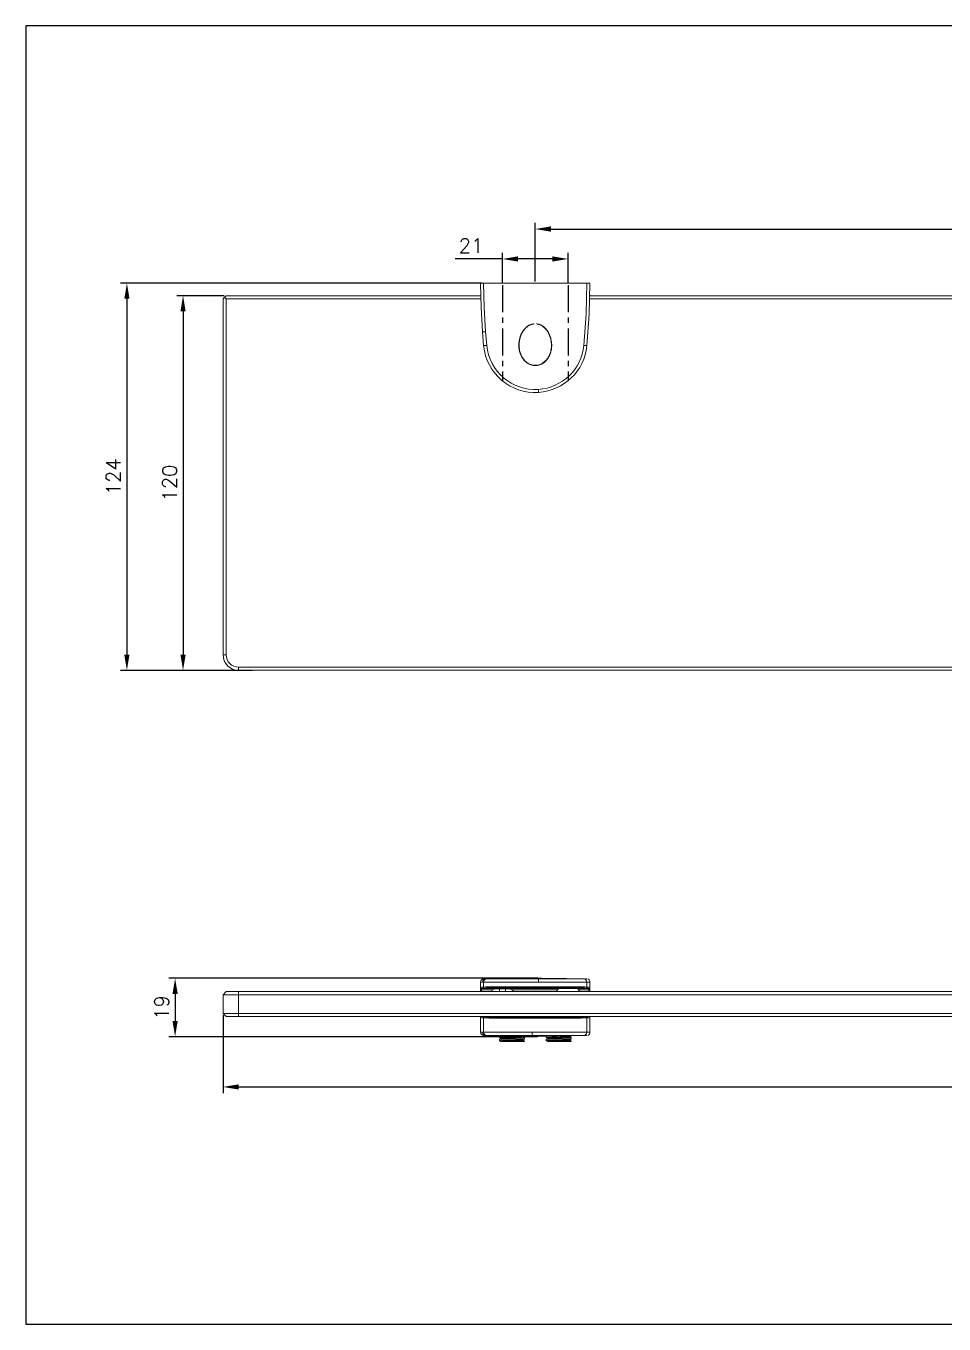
# Model space of a CAD drawing. Extents: x -166 to 422, y -3 to 413.
# Drawn here: x -165.8 to 128.2, y -3.1 to 412.7 of the extents above; entities that cross this region are included whole.
import ezdxf

# ---------------------------------------------------------------- set-up
doc = ezdxf.new("R2010")
doc.units = 0
doc.header["$LTSCALE"] = 23.1
doc.header["$MEASUREMENT"] = 0
doc.linetypes.add('CENTER', pattern=[0.6, 0.375, -0.075, 0.075, -0.075])
doc.layers.get('0').update_dxf_attribs({"linetype": 'CONTINUOUS'})
doc.layers.get('Defpoints').update_dxf_attribs({"linetype": 'CONTINUOUS'})
doc.styles.get("Standard").update_dxf_attribs({"font": 'txt.shx', "bigfont": 'whgtxt.shx'})
doc.dimstyles.get("Standard").update_dxf_attribs({"dimtxt": 2.5, "dimasz": 0.18, "dimexe": 0.18, "dimexo": 0.0625, "dimgap": 0.09, "dimtad": 0, "dimtih": 1, "dimtoh": 1, "dimdec": 4, "dimzin": 0, "dimdsep": 46, "dimtxsty": 'Standard', "dimcen": 0.09, "dimadec": 0, "dimazin": 0, "dimtp": 0.001, "dimtm": 0.001, "dimtfac": 1, "dimtdec": 4, "dimtofl": 0, "dimtmove": 0, "dimatfit": 0, "dimfxl": 0, "dimtolj": 1, "dimtzin": 0, "dimarcsym": 0})

# ---------------------------------------------------------------- blocks, each defined once
blk = doc.blocks.new('*D23')
at = {"color": 2, "lineweight": -2, "transparency": 16777216}
for p, q in [((-13.18, 338.09), (-28.31, 338.09)), ((-13.18, 330.32), (-13.18, 340.09)), ((2.82, 338.09), (-8.18, 338.09)), ((7.82, 330.32), (7.82, 340.09))]:
    blk.add_line(p, q, dxfattribs=at)
at = {"color": 2, "transparency": 16777216}
for points in [[(-8.18, 338.93), (-8.18, 337.26), (-13.18, 338.09)], [(2.82, 338.93), (2.82, 337.26), (7.82, 338.09)]]:
    blk.add_solid(points, dxfattribs=at)
at = {"layer": 'Defpoints', "color": 0, "transparency": 16777216}
for p in [(7.82, 338.09), (-13.18, 329.72), (7.82, 329.72)]:
    blk.add_point(p, dxfattribs=at)
at = {"color": 2, "transparency": 16777216, "insert": (-23.24, 342.39), "char_height": 4.6, "attachment_point": 5}
blk.add_mtext('\\A1;21', dxfattribs=at)
blk = doc.blocks.new('*D24')
at = {"color": 2, "lineweight": -2, "transparency": 16777216}
for p, q in [((-102.68, 95.83), (-102.68, 70.88)), ((397.32, 95.83), (397.32, 70.88)), ((-97.68, 72.88), (392.32, 72.88))]:
    blk.add_line(p, q, dxfattribs=at)
at = {"color": 2, "transparency": 16777216}
for points in [[(-97.68, 73.71), (-97.68, 72.04), (-102.68, 72.88)], [(392.32, 73.71), (392.32, 72.04), (397.32, 72.88)]]:
    blk.add_solid(points, dxfattribs=at)
at = {"layer": 'Defpoints', "color": 0, "transparency": 16777216}
for p in [(-102.68, 96.43), (397.32, 96.43), (397.32, 72.88)]:
    blk.add_point(p, dxfattribs=at)
at = {"color": 2, "transparency": 16777216, "insert": (147.32, 77.18), "char_height": 4.6, "attachment_point": 5}
blk.add_mtext('\\A1;500', dxfattribs=at)
blk = doc.blocks.new('*D25')
at = {"color": 2, "lineweight": -2, "transparency": 16777216}
for p, q in [((-19.8, 330.32), (-135.46, 330.32)), ((-133.46, 325.32), (-133.46, 211.32)), ((-93.28, 206.32), (-135.46, 206.32))]:
    blk.add_line(p, q, dxfattribs=at)
at = {"color": 2, "transparency": 16777216}
for points in [[(-134.3, 325.32), (-132.63, 325.32), (-133.46, 330.32)], [(-134.3, 211.32), (-132.63, 211.32), (-133.46, 206.32)]]:
    blk.add_solid(points, dxfattribs=at)
at = {"layer": 'Defpoints', "color": 0, "transparency": 16777216}
for p in [(-19.2, 330.32), (-133.46, 206.32), (-92.68, 206.32)]:
    blk.add_point(p, dxfattribs=at)
at = {"color": 2, "transparency": 16777216, "insert": (-137.76, 268.32), "char_height": 4.6, "attachment_point": 5, "rotation": 90}
blk.add_mtext('\\A1;124', dxfattribs=at)
blk = doc.blocks.new('*D26')
at = {"color": 2, "lineweight": -2, "transparency": 16777216}
for p, q in [((-102.28, 326.32), (-117.48, 326.32)), ((-115.48, 321.32), (-115.48, 211.32)), ((-93.28, 206.32), (-117.48, 206.32))]:
    blk.add_line(p, q, dxfattribs=at)
at = {"color": 2, "transparency": 16777216}
for points in [[(-116.31, 321.32), (-114.64, 321.32), (-115.48, 326.32)], [(-116.31, 211.32), (-114.64, 211.32), (-115.48, 206.32)]]:
    blk.add_solid(points, dxfattribs=at)
at = {"layer": 'Defpoints', "color": 0, "transparency": 16777216}
for p in [(-101.68, 326.32), (-115.48, 206.32), (-92.68, 206.32)]:
    blk.add_point(p, dxfattribs=at)
at = {"color": 2, "transparency": 16777216, "insert": (-119.78, 266.32), "char_height": 4.6, "attachment_point": 5, "rotation": 90}
blk.add_mtext('\\A1;120', dxfattribs=at)
blk = doc.blocks.new('*D27')
at = {"color": 2, "lineweight": -2, "transparency": 16777216}
for p, q in [((-1.84, 107.67), (-120.02, 107.67)), ((-118.02, 102.67), (-118.02, 93.97)), ((-1.92, 88.97), (-120.02, 88.97))]:
    blk.add_line(p, q, dxfattribs=at)
at = {"color": 2, "transparency": 16777216}
for points in [[(-118.85, 102.67), (-117.18, 102.67), (-118.02, 107.67)], [(-118.85, 93.97), (-117.18, 93.97), (-118.02, 88.97)]]:
    blk.add_solid(points, dxfattribs=at)
at = {"layer": 'Defpoints', "color": 0, "transparency": 16777216}
for p in [(-1.24, 107.67), (-118.02, 88.97), (-1.32, 88.97)]:
    blk.add_point(p, dxfattribs=at)
at = {"color": 2, "transparency": 16777216, "insert": (-122.32, 98.32), "char_height": 4.6, "attachment_point": 5, "rotation": 90}
blk.add_mtext('\\A1;19', dxfattribs=at)
blk = doc.blocks.new('*D29')
at = {"color": 2, "lineweight": -2, "transparency": 16777216}
for p, q in [((-2.68, 330.92), (-2.68, 349.68)), ((297.32, 330.92), (297.32, 349.68)), ((2.32, 347.68), (292.32, 347.68))]:
    blk.add_line(p, q, dxfattribs=at)
at = {"color": 2, "transparency": 16777216}
for points in [[(2.32, 348.52), (2.32, 346.85), (-2.68, 347.68)], [(292.32, 348.52), (292.32, 346.85), (297.32, 347.68)]]:
    blk.add_solid(points, dxfattribs=at)
at = {"layer": 'Defpoints', "color": 0, "transparency": 16777216}
for p in [(297.32, 347.68), (-2.68, 330.32), (297.32, 330.32)]:
    blk.add_point(p, dxfattribs=at)
at = {"color": 2, "transparency": 16777216, "insert": (148.39, 351.98), "char_height": 4.6, "attachment_point": 5}
blk.add_mtext('\\A1;300', dxfattribs=at)
blk = doc.blocks.new('A$C799D01EE')
at = {"color": 7, "linetype": 'Continuous', "lineweight": 15}
for points, knots in [([(12.97, 0.36), (13.01, 0.75), (13.1, 1.12), (13.31, 1.66), (13.39, 1.84), (13.58, 2.18), (13.68, 2.34), (14.02, 2.81), (14.28, 3.1), (14.85, 3.62), (15.16, 3.85), (15.81, 4.26), (16.16, 4.44), (16.87, 4.74), (17.23, 4.86), (17.97, 5.06), (18.35, 5.14), (19.12, 5.24), (19.5, 5.27), (20.27, 5.27), (20.65, 5.25), (21.42, 5.14), (21.8, 5.06), (22.53, 4.84), (22.89, 4.7), (23.59, 4.36), (23.92, 4.16), (24.38, 3.82), (24.53, 3.7), (24.82, 3.44), (24.96, 3.31), (25.36, 2.88), (25.58, 2.57), (25.87, 2.07), (25.96, 1.89), (26.11, 1.53), (26.17, 1.35), (26.27, 0.98), (26.31, 0.79), (26.37, 0.41), (26.38, 0.21), (26.38, -0.37), (26.33, -0.75), (26.13, -1.5), (25.99, -1.86), (25.7, -2.37), (25.6, -2.53), (25.37, -2.85), (25.25, -3), (24.86, -3.42), (24.57, -3.69), (23.94, -4.15), (23.61, -4.35), (22.92, -4.69), (22.56, -4.83), (21.82, -5.05), (21.44, -5.14), (20.67, -5.25), (20.29, -5.27), (19.52, -5.27), (19.13, -5.24), (18.36, -5.14), (17.98, -5.06), (17.24, -4.87), (16.88, -4.74), (16.17, -4.44), (15.83, -4.27), (15.17, -3.86), (14.86, -3.63), (14.29, -3.11), (14.02, -2.82), (13.57, -2.19), (13.38, -1.85), (13.1, -1.12), (13.01, -0.75), (12.97, -0.36)], [0, 0, 0, 0, 0.03125, 0.03125, 0.046875, 0.046875, 0.0625, 0.0625, 0.09375, 0.09375, 0.125, 0.125, 0.15625, 0.15625, 0.1875, 0.1875, 0.21875, 0.21875, 0.25, 0.25, 0.28125, 0.28125, 0.3125, 0.3125, 0.34375, 0.34375, 0.375, 0.375, 0.390625, 0.390625, 0.40625, 0.40625, 0.4375, 0.4375, 0.453125, 0.453125, 0.46875, 0.46875, 0.484375, 0.484375, 0.5, 0.5, 0.53125, 0.53125, 0.5625, 0.5625, 0.578125, 0.578125, 0.59375, 0.59375, 0.625, 0.625, 0.65625, 0.65625, 0.6875, 0.6875, 0.71875, 0.71875, 0.75, 0.75, 0.78125, 0.78125, 0.8125, 0.8125, 0.84375, 0.84375, 0.875, 0.875, 0.90625, 0.90625, 0.9375, 0.9375, 0.96875, 0.96875, 1, 1, 1, 1]), ([(13.04, -0.35), (13.08, -0.74), (13.17, -1.11), (13.45, -1.82), (13.64, -2.16), (14.09, -2.77), (14.35, -3.06), (14.91, -3.57), (15.22, -3.79), (15.87, -4.19), (16.21, -4.37), (16.91, -4.66), (17.27, -4.78), (18, -4.97), (18.38, -5.05), (19.13, -5.15), (19.51, -5.17), (20.27, -5.18), (20.65, -5.15), (21.41, -5.05), (21.78, -4.97), (22.51, -4.75), (22.87, -4.61), (23.55, -4.28), (23.88, -4.08), (24.5, -3.63), (24.79, -3.37), (25.17, -2.95), (25.29, -2.81), (25.52, -2.5), (25.62, -2.34), (25.91, -1.84), (26.05, -1.49), (26.25, -0.74), (26.3, -0.37), (26.3, 0.2), (26.29, 0.4), (26.24, 0.78), (26.2, 0.96), (26.04, 1.51), (25.89, 1.87), (25.51, 2.53), (25.28, 2.83), (24.89, 3.26), (24.76, 3.39), (24.47, 3.64), (24.32, 3.76), (23.86, 4.09), (23.53, 4.29), (22.84, 4.62), (22.49, 4.76), (21.76, 4.97), (21.39, 5.05), (20.64, 5.16), (20.26, 5.18), (19.5, 5.17), (19.12, 5.15), (18.37, 5.05), (17.99, 4.97), (17.26, 4.78), (16.9, 4.65), (16.2, 4.36), (15.86, 4.19), (15.21, 3.79), (14.91, 3.56), (14.34, 3.05), (14.08, 2.77), (13.75, 2.31), (13.64, 2.15), (13.46, 1.81), (13.38, 1.64), (13.17, 1.1), (13.08, 0.74), (13.04, 0.35)], [0, 0, 0, 0, 0.03125, 0.03125, 0.0625, 0.0625, 0.09375, 0.09375, 0.125, 0.125, 0.15625, 0.15625, 0.1875, 0.1875, 0.21875, 0.21875, 0.25, 0.25, 0.28125, 0.28125, 0.3125, 0.3125, 0.34375, 0.34375, 0.375, 0.375, 0.40625, 0.40625, 0.421875, 0.421875, 0.4375, 0.4375, 0.46875, 0.46875, 0.5, 0.5, 0.515625, 0.515625, 0.53125, 0.53125, 0.5625, 0.5625, 0.59375, 0.59375, 0.609375, 0.609375, 0.625, 0.625, 0.65625, 0.65625, 0.6875, 0.6875, 0.71875, 0.71875, 0.75, 0.75, 0.78125, 0.78125, 0.8125, 0.8125, 0.84375, 0.84375, 0.875, 0.875, 0.90625, 0.90625, 0.9375, 0.9375, 0.953125, 0.953125, 0.96875, 0.96875, 1, 1, 1, 1])]:
    blk.add_open_spline(points, degree=3, knots=knots, dxfattribs=at)
blk = doc.blocks.new('A$C41BA2DAD')
blk.add_lwpolyline([(-103.23, -187.07), (386.82, -187.07), (386.82, 159.43), (-103.23, 159.43)], close=True)

msp = doc.modelspace()

# ---------------------------------------------------------------- linework, layer by layer
at = {"color": 7, "linetype": 'Continuous', "lineweight": 15}
for p, q in [((-20.176, 330.322), (-19.203, 330.322)), ((13.851, 330.322), (14.824, 330.322)), ((-102.176, 325.822), (-102.676, 325.322)), ((-102.676, 211.322), (-102.676, 325.322)), ((-101.676, 326.322), (-102.176, 325.822)), ((-101.676, 326.322), (-20.1, 326.322)), ((14.728, 326.322), (279.9, 326.322)), ((-19.206, 310.322), (-19.585, 314.713)), ((392.324, 206.322), (-97.676, 206.322)), ((-20.176, 106.454), (-20.176, 103.426)), ((-19.827, 104.431), (-15.723, 104.431)), ((-18.616, 107.454), (-18.46, 107.455)), ((-14.176, 104.428), (-12.176, 104.428)), ((-10.629, 104.431), (4.264, 104.431)), ((11.384, 104.431), (14.475, 104.431)), ((12.887, 107.455), (13.071, 107.455)), ((14.824, 106.454), (14.824, 103.426)), ((-101.676, 103.426), (-102.676, 102.426)), ((-102.676, 96.426), (-102.676, 102.426)), ((-101.676, 103.426), (-97.676, 103.426)), ((-97.676, 103.426), (392.324, 103.426)), ((-19.843, 103.931), (-19.843, 103.426)), ((14.491, 103.426), (14.491, 103.931)), ((-101.676, 95.426), (-102.676, 96.426)), ((-97.676, 95.426), (-101.676, 95.426)), ((392.324, 95.426), (-97.676, 95.426)), ((-20.176, 95.426), (-20.176, 90.398)), ((-15.723, 95.422), (-19.827, 95.422)), ((14.824, 95.426), (14.824, 90.398)), ((-18.458, 89.398), (-18.616, 89.398)), ((-18.239, 89.398), (-18.458, 89.398)), ((12.525, 89.383), (12.569, 89.383)), ((13.071, 89.398), (12.887, 89.398))]:
    msp.add_line(p, q, dxfattribs=at)
at = {"color": 1, "linetype": 'CENTER'}
for p, q in [((-13.176, 329.722), (-13.176, 299.062)), ((7.824, 329.722), (7.824, 299.062))]:
    msp.add_line(p, q, dxfattribs=at)
at = {"color": 2, "linetype": 'Continuous', "lineweight": 15}
for p, q in [((-101.676, 325.322), (-102.176, 325.822)), ((-20.081, 325.322), (-101.676, 325.322)), ((-101.676, 325.322), (-101.676, 211.322)), ((279.919, 325.322), (14.704, 325.322)), ((-18.616, 314.787), (-18.239, 310.416)), ((-101.676, 211.322), (-102.676, 211.322)), ((-97.676, 206.322), (-97.676, 207.322)), ((-97.676, 207.322), (392.324, 207.322)), ((-19.206, 106.455), (-19.585, 106.455)), ((-19.206, 106.455), (-19.206, 104.866)), ((-18.46, 107.455), (-18.239, 107.455)), ((-14.176, 104.282), (-14.176, 104.428)), ((-12.176, 104.282), (-14.176, 104.282)), ((-14.176, 104.282), (-14.176, 103.426)), ((-12.176, 104.282), (-12.176, 104.428)), ((-12.176, 104.282), (-12.176, 103.426)), ((13.854, 106.455), (13.854, 104.866)), ((-97.676, 102.426), (-102.676, 102.426)), ((-97.676, 102.426), (-97.676, 103.426)), ((-97.676, 102.426), (-97.676, 96.426)), ((392.324, 102.426), (-97.676, 102.426)), ((-19.843, 103.931), (-20.143, 103.931)), ((-20.143, 103.426), (-20.143, 103.931)), ((-16.229, 103.931), (-19.843, 103.931)), ((4.474, 103.931), (-10.123, 103.931)), ((14.491, 103.931), (11.174, 103.931)), ((14.791, 103.931), (14.491, 103.931)), ((14.791, 103.931), (14.791, 103.426)), ((-102.676, 96.426), (-97.676, 96.426)), ((-97.676, 96.426), (392.324, 96.426)), ((-97.676, 95.426), (-97.676, 96.426)), ((-19.206, 94.987), (-19.206, 90.397)), ((-14.176, 95.425), (-14.176, 95.426)), ((-13.676, 95.425), (-14.176, 95.425)), ((-13.676, 95.426), (-13.676, 95.244)), ((-6.676, 95.244), (-6.676, 95.426)), ((1.324, 95.422), (-6.676, 95.422)), ((1.324, 95.426), (1.324, 95.244)), ((8.324, 95.244), (8.324, 95.426)), ((14.475, 95.422), (11.384, 95.422)), ((13.854, 94.987), (13.854, 90.397)), ((-19.585, 90.398), (-19.206, 90.397)), ((-18.649, 89.385), (-18.57, 89.389)), ((-18.458, 89.398), (-17.92, 89.385)), ((-17.92, 89.383), (-17.877, 89.383)), ((-14.094, 89.296), (-17.149, 89.346)), ((-15.224, 89.318), (-14.484, 89.302)), ((-14.484, 89.301), (-13.764, 89.288)), ((-14.176, 89.134), (-14.176, 88.719)), ((-14.176, 88.134), (-14.176, 87.719)), ((-9.151, 87.426), (-13.678, 87.426)), ((-9.151, 87.426), (-6.176, 87.426)), ((-6.176, 88.219), (-6.176, 88.634)), ((-6.176, 87.426), (-6.176, 87.634)), ((-0.051, 89.185), (-5.298, 89.195)), ((-0.062, 89.182), (0.844, 89.187)), ((0.824, 89.134), (0.824, 88.719)), ((0.824, 88.134), (0.824, 87.719)), ((5.849, 87.426), (1.322, 87.426)), ((5.849, 87.426), (8.824, 87.426)), ((8.824, 88.219), (8.824, 88.634)), ((8.824, 87.426), (8.824, 87.634)), ((11.797, 89.346), (9.347, 89.311)), ((12.568, 89.386), (13.342, 89.404))]:
    msp.add_line(p, q, dxfattribs=at)
at = {"color": 7, "linetype": 'Continuous', "lineweight": 15, "flags": 128}
for points in [[(-19.585, 314.713), (-20.028, 322.512), (-20.176, 330.322)], [(14.824, 330.322), (14.587, 320.431), (13.854, 310.322)], [(-20.137, 326.322), (-20.141, 326.498), (-20.142, 326.598), (-20.143, 326.616)], [(-19.203, 107.454), (-19.056, 107.454), (-18.616, 107.454)], [(-15.788, 104.262), (-15.765, 104.368), (-15.737, 104.423), (-15.725, 104.431), (-15.723, 104.431)], [(-15.723, 104.431), (-15.717, 104.431), (-14.176, 104.428)], [(-12.176, 104.428), (-11.004, 104.43), (-10.629, 104.431)], [(-10.564, 104.262), (-10.587, 104.368), (-10.615, 104.424), (-10.627, 104.431), (-10.629, 104.431)], [(4.264, 104.431), (4.518, 104.38), (4.58, 104.334), (4.619, 104.266), (4.623, 104.198), (4.603, 104.124), (4.543, 104.016), (4.474, 103.931)], [(11.174, 103.931), (11.082, 104.051), (11.037, 104.147), (11.024, 104.222), (11.037, 104.289), (11.084, 104.349), (11.192, 104.405), (11.384, 104.431)], [(13.421, 107.454), (13.616, 107.454), (13.851, 107.454)], [(-18.616, 89.398), (-19.056, 89.399), (-19.203, 89.399)], [(-3.562, 89.395), (-4.746, 89.395), (-7.319, 89.395), (-9.761, 89.394), (-12, 89.395), (-13.976, 89.395), (-15.629, 89.396), (-16.917, 89.396), (-17.78, 89.397), (-18.239, 89.398)], [(12.887, 89.398), (12.566, 89.397), (11.762, 89.397), (10.552, 89.396), (8.963, 89.395), (7.046, 89.395), (4.85, 89.394), (2.443, 89.395), (-1.231, 89.395), (-2.163, 89.395), (-3.096, 89.395), (-3.562, 89.395)], [(13.851, 89.399), (13.616, 89.399), (13.421, 89.398)]]:
    msp.add_lwpolyline(points, dxfattribs=at)
at = {"color": 2, "linetype": 'Continuous', "lineweight": 15, "flags": 128}
for points in [[(-19.203, 330.322), (-19.056, 322.549), (-18.616, 314.787)], [(12.887, 310.416), (13.616, 320.478), (13.851, 330.322)], [(-19.585, 314.713), (-19.567, 314.714), (-19.512, 314.719), (-19.423, 314.725), (-19.303, 314.735), (-19.157, 314.746), (-18.989, 314.758), (-18.807, 314.772), (-18.616, 314.787)], [(-19.206, 310.322), (-19.187, 310.324), (-19.133, 310.329), (-19.044, 310.338), (-18.924, 310.349), (-18.778, 310.363), (-18.611, 310.38), (-18.429, 310.397), (-18.239, 310.416)], [(13.854, 310.322), (13.835, 310.324), (13.781, 310.329), (13.692, 310.338), (13.572, 310.349), (13.426, 310.363), (13.259, 310.38), (13.077, 310.397), (12.887, 310.416)], [(-1.648, 295.354), (-1.649, 295.372), (-1.653, 295.427), (-1.658, 295.515), (-1.666, 295.635), (-1.675, 295.781), (-1.685, 295.948), (-1.697, 296.13), (-1.708, 296.321)], [(-19.585, 106.455), (-20.028, 106.454), (-20.176, 106.454)], [(-1.648, 106.458), (-2.461, 106.458), (-2.867, 106.458), (-3.272, 106.458), (-4.875, 106.458), (-7.607, 106.459), (-10.2, 106.459), (-12.578, 106.458), (-14.676, 106.458), (-16.432, 106.457), (-17.8, 106.457), (-18.718, 106.456), (-19.206, 106.455)], [(-18.239, 107.455), (-17.78, 107.456), (-16.917, 107.456), (-15.629, 107.457), (-13.976, 107.458), (-12, 107.458), (-9.761, 107.458), (-7.319, 107.458), (-4.746, 107.458), (-3.237, 107.458), (-2.855, 107.458), (-2.474, 107.458), (-1.708, 107.458)], [(-1.708, 107.458), (-0.77, 107.458), (2.914, 107.458), (5.286, 107.458), (7.434, 107.458), (9.292, 107.457), (10.813, 107.457), (11.947, 107.456), (12.67, 107.455), (12.887, 107.455)], [(13.854, 106.455), (13.623, 106.456), (12.855, 106.456), (11.649, 106.457), (10.034, 106.458), (8.06, 106.458), (5.779, 106.459), (3.261, 106.459), (-0.652, 106.458), (-1.648, 106.458)], [(14.824, 106.454), (14.587, 106.454), (13.854, 106.455)], [(-14.176, 95.425), (-15.717, 95.422), (-15.723, 95.422)], [(-20.176, 90.398), (-20.028, 90.398), (-19.585, 90.398)], [(-19.206, 90.397), (-18.718, 90.397), (-17.8, 90.396), (-16.432, 90.395), (-14.676, 90.395), (-12.578, 90.394), (-10.2, 90.394), (-7.607, 90.394), (-4.875, 90.394), (-3.617, 90.395)], [(-17.877, 89.383), (-17.748, 89.381), (-17.465, 89.374), (-17.058, 89.364), (-16.577, 89.352), (-16.075, 89.339), (-15.608, 89.328), (-15.224, 89.318)], [(-13.826, 89.341), (-13.913, 89.29), (-14.168, 89.143)], [(-14.168, 88.71), (-13.913, 88.562), (-13.678, 88.426)], [(-13.659, 88.437), (-13.913, 88.29), (-14.168, 88.143)], [(-14.168, 87.71), (-13.913, 87.562), (-13.659, 87.415)], [(-8.626, 89.308), (-9.155, 89.319), (-9.507, 89.332), (-9.717, 89.345), (-9.764, 89.357), (-9.643, 89.368), (-9.367, 89.375), (-8.965, 89.378), (-8.877, 89.378)], [(-8.877, 89.378), (-6.716, 89.378), (-4.461, 89.379), (-3.318, 89.379), (-2.172, 89.379), (-1.028, 89.379), (1.297, 89.378), (3.525, 89.378)], [(-5.291, 89.242), (-6.995, 89.278), (-8.626, 89.308)], [(-6.693, 87.915), (-6.438, 88.062), (-6.184, 88.21)], [(-6.692, 88.915), (-6.438, 89.062), (-6.184, 89.21)], [(-6.184, 88.643), (-6.439, 88.79), (-6.674, 88.926)], [(-6.184, 87.643), (-6.438, 87.79), (-6.674, 87.926)], [(-3.975, 89.178), (-1.32, 89.177), (0.197, 89.186)], [(-3.617, 90.395), (-3.122, 90.395), (-2.131, 90.395), (-1.142, 90.395), (2.76, 90.394), (5.317, 90.394), (7.648, 90.394), (9.684, 90.395), (11.372, 90.395), (12.658, 90.396), (13.512, 90.397), (13.854, 90.397)], [(3.274, 89.308), (1.265, 89.271), (-0.061, 89.242)], [(0.832, 88.71), (1.087, 88.562), (1.322, 88.426)], [(1.341, 88.437), (1.087, 88.29), (0.832, 88.143)], [(0.832, 87.71), (1.087, 87.562), (1.341, 87.415)], [(3.525, 89.378), (4.002, 89.375), (4.285, 89.368), (4.411, 89.358), (4.367, 89.345), (4.16, 89.332), (3.813, 89.319), (3.366, 89.309), (3.274, 89.308)], [(8.307, 87.915), (8.562, 88.062), (8.816, 88.21)], [(8.308, 88.915), (8.562, 89.062), (8.816, 89.21)], [(8.816, 88.643), (8.561, 88.79), (8.326, 88.926)], [(8.816, 87.643), (8.562, 87.79), (8.326, 87.926)], [(9.872, 89.318), (10.253, 89.328), (10.722, 89.339), (11.224, 89.352), (11.704, 89.364), (12.108, 89.374), (12.393, 89.381), (12.525, 89.383)], [(13.854, 90.397), (14.587, 90.398), (14.824, 90.398)]]:
    msp.add_lwpolyline(points, dxfattribs=at)
at = {"color": 7, "linetype": 'Continuous', "lineweight": 15}
for centre, radius, start, end in [((-134.678, 329.266), 149.493, 358.87144, 358.98438), ((-2.676, 311.929), 16.608, 185.55514, 273.54746), ((-2.676, 311.929), 16.608, 273.54749, 354.44483), ((-97.676, 211.322), 5, 180, 270), ((-19.176, 106.454), 1, 91.56968, 180), ((-15.955, 104.058), 3.89, 174.5091, 181.8822), ((-2.654, -453.623), 561.299, 88.36679, 91.6136), ((-16.417, 104.641), 0.735, 284.84352, 328.92304), ((-9.924, 104.656), 0.752, 211.58185, 254.65159), ((7.824, 625.731), 521.312, 269.60869, 270.39131), ((13.916, 106.68), 0.872, 6.68997, 71.29863), ((10.583, 104.058), 3.91, 358.13669, 5.472), ((13.824, 106.454), 1, 0, 18.97499), ((-14.176, 99.926), 4.5, 117.14505, 128.94244), ((-12.176, 99.926), 4.5, 51.05756, 62.85495), ((7.824, 100.926), 4.5, 138.11543, 146.25101), ((7.824, 100.926), 4.5, 33.74899, 41.88457), ((-19.176, 90.398), 1, 180, 268.43032), ((13.924, 90.209), 0.898, 287.69081, 11.86131)]:
    msp.add_arc(centre, radius, start, end, dxfattribs=at)
at = {"color": 2, "linetype": 'Continuous', "lineweight": 15}
for centre, radius, start, end in [((-2.676, 311.927), 15.636, 185.54594, 273.54688), ((-2.678, 311.929), 15.639, 273.55656, 354.44655), ((-97.676, 211.322), 4, 180, 270), ((-11.795, 104.166), 8.351, 176.12421, 181.61564), ((-19.827, 104.731), 0.3, 180.00469, 245.61726), ((-19.827, 104.731), 0.3, 245.6154, 269.98966), ((-18.587, 106.456), 0.999, 91.68861, 180.07926), ((-18.208, 106.458), 0.998, 91.77906, 180.12972), ((-18.906, 104.865), 0.3, 179.92302, 269.809), ((-14.077, 30.62), 73.662, 90.07702, 91.33075), ((-12.258, 32.015), 72.267, 88.65715, 89.93509), ((-6.03, 106.697), 4.388, 356.88296, 9.98669), ((12.856, 106.458), 0.998, 359.87025, 88.22184), ((13.554, 104.865), 0.3, 270.191, 0.07698), ((14.475, 104.731), 0.3, 270.01757, 359.99345), ((3.244, 104.103), 11.548, 359.1437, 3.11432), ((-17.423, 95.384), 2.717, 179.1083, 185.53518), ((-19.827, 95.122), 0.3, 90.01616, 179.99492), ((-18.906, 94.987), 0.3, 90.19085, 180.07699), ((13.554, 94.987), 0.3, 359.92301, 89.80915), ((14.475, 95.122), 0.3, 67.14821, 89.98752), ((14.475, 95.122), 0.3, 0.0079, 67.14543), ((11.776, 95.399), 3.012, 354.73222, 0.52907), ((-18.587, 90.397), 0.999, 179.92069, 268.31228), ((-18.208, 90.395), 0.998, 179.87025, 268.22091), ((-10.179, 392.754), 303.488, 268.40069, 268.68399), ((-9.052, 76.393), 12.986, 88.98666, 92.75435), ((-3.959, 345.615), 256.438, 269.50111, 269.99642), ((-5.306, 89.579), 0.337, 272.55301, 322.65419), ((-2.676, 221.272), 132.056, 268.86551, 271.13449), ((-2.606, 614.803), 525.627, 269.8508, 270.27739), ((1.158, 90.156), 4.781, 177.13876, 189.15708), ((-0.046, 89.579), 0.337, 217.34569, 267.44417), ((3.728, 77.534), 11.845, 87.14273, 91.03368), ((-2.627, 630.051), 540.877, 271.2091, 271.32417), ((3.415, 448.264), 359.015, 271.3379, 271.57739), ((12.856, 90.395), 0.998, 271.77818, 0.12978)]:
    msp.add_arc(centre, radius, start, end, dxfattribs=at)
for centre, major_axis, ratio, start_param, end_param in [((186.428, 104.691), (206.604, 0), 0.0087142, 3.0446372, 3.1198123), ((-2.676, 104.852), (16.608, 0), 0.0085692, 0.0969554, 3.0446372), ((-191.78, 104.691), (206.604, 0), 0.0087142, 0.0217804, 0.0969554), ((186.428, 95.161), (206.604, 0), 0.0087142, 3.163373, 3.2385481), ((-2.676, 95.001), (16.608, 0), 0.0085692, 3.2385481, 6.1862299), ((-10.176, 95.261), (4, 0), 0.0087269, 2.6362321, 6.7885458), ((4.824, 95.261), (4, 0), 0.0087269, 2.6362321, 6.7885458), ((-191.78, 95.161), (206.604, 0), 0.0087142, 6.1862299, 6.2614049)]:
    msp.add_ellipse(centre, major_axis=major_axis, ratio=ratio, start_param=start_param, end_param=end_param, dxfattribs=at)
at = {"color": 7, "linetype": 'Continuous', "lineweight": 15}
for centre, major_axis, start_param, end_param in [((186.428, 104.391), (206.304, 0), 3.0446372, 3.1198123), ((-2.676, 104.552), (16.308, 0), 0.0969554, 3.0446372), ((-191.78, 104.391), (206.304, 0), 0.0217804, 0.0969554), ((186.428, 95.461), (206.304, 0), 3.163373, 3.2385481), ((-2.676, 95.301), (16.308, 0), 3.2385481, 6.1862299), ((-191.78, 95.461), (206.304, 0), 6.1862299, 6.2614049)]:
    msp.add_ellipse(centre, major_axis=major_axis, ratio=0.0087269, start_param=start_param, end_param=end_param, dxfattribs=at)
msp.add_open_spline([(-19.203, 330.322), (-13.028, 330.322), (-2.01, 330.322), (9.008, 330.322), (13.851, 330.322)], degree=3, knots=[0, 0, 0, 0, 0.5604108, 1, 1, 1, 1], dxfattribs=at)
at = {"color": 2, "linetype": 'Continuous', "lineweight": 15}
for points, knots in [([(-14.094, 89.296), (-14.345, 89.302), (-14.989, 89.318), (-15.269, 89.335), (-14.883, 89.345), (-13.78, 89.343), (-12.121, 89.328), (-10.824, 89.31), (-10.176, 89.301)], [0, 0, 0, 0, 0.1134114, 0.2908287, 0.468232, 0.6455703, 0.8227902, 1, 1, 1, 1]), ([(-6.476, 89.158), (-6.736, 89.135), (-7.247, 89.091), (-8.613, 89.034), (-10.175, 88.969), (-11.744, 88.904), (-13.088, 88.847), (-13.933, 88.779), (-14.276, 88.736), (-14.144, 88.712), (-14.125, 88.709)], [0, 0, 0, 0, 0.1419896, 0.2783748, 0.4191349, 0.5598963, 0.6962804, 0.83827, 0.9766351, 1, 1, 1, 1]), ([(-6.176, 88.219), (-6.235, 88.199), (-6.355, 88.159), (-7.28, 88.091), (-8.604, 88.034), (-10.177, 87.969), (-11.743, 87.904), (-13.088, 87.847), (-13.933, 87.779), (-14.276, 87.736), (-14.144, 87.712), (-14.125, 87.709)], [0, 0, 0, 0, 0.1215438, 0.2462718, 0.3660766, 0.4897245, 0.6133736, 0.7331774, 0.8579054, 0.9794495, 1, 1, 1, 1]), ([(-14.176, 88.134), (-14.117, 88.154), (-13.997, 88.194), (-13.072, 88.262), (-11.748, 88.318), (-10.175, 88.384), (-8.609, 88.449), (-7.263, 88.505), (-6.419, 88.574), (-6.075, 88.617), (-6.208, 88.641), (-6.227, 88.644)], [0, 0, 0, 0, 0.1215325, 0.2462487, 0.3660412, 0.4896785, 0.6133147, 0.7331082, 0.8578243, 0.9793566, 1, 1, 1, 1]), ([(-6.73, 87.915), (-6.775, 87.899), (-6.877, 87.862), (-7.65, 87.798), (-8.802, 87.742), (-10.176, 87.676), (-11.548, 87.611), (-12.705, 87.555), (-13.512, 87.487), (-13.617, 87.446), (-13.669, 87.426)], [0, 0, 0, 0, 0.1041476, 0.2343944, 0.3594954, 0.4886144, 0.6177334, 0.7428344, 0.8730812, 1, 1, 1, 1]), ([(-6.73, 88.915), (-6.775, 88.899), (-6.877, 88.862), (-7.65, 88.798), (-8.803, 88.742), (-10.176, 88.676), (-11.549, 88.611), (-12.702, 88.555), (-13.475, 88.491), (-13.577, 88.454), (-13.622, 88.437)], [0, 0, 0, 0, 0.1066085, 0.2398887, 0.3679033, 0.5000295, 0.6321557, 0.7601704, 0.8934506, 1, 1, 1, 1]), ([(-10.176, 89.301), (-9.528, 89.291), (-8.231, 89.271), (-6.578, 89.238), (-5.484, 89.209), (-5.113, 89.19), (-5.384, 89.183), (-5.999, 89.187), (-6.221, 89.188)], [0, 0, 0, 0, 0.1796575, 0.3594108, 0.5392308, 0.7189924, 0.8986657, 1, 1, 1, 1]), ([(-9.151, 87.426), (-8.501, 87.452), (-7.351, 87.498), (-6.421, 87.573), (-6.075, 87.617), (-6.208, 87.641), (-6.227, 87.644)], [0, 0, 0, 0, 0.3775566, 0.6685165, 0.9520486, 1, 1, 1, 1]), ([(0.797, 89.188), (0.603, 89.187), (0.018, 89.183), (-0.237, 89.19), (0.133, 89.209), (1.228, 89.238), (2.88, 89.271), (4.176, 89.291), (4.824, 89.301)], [0, 0, 0, 0, 0.0903696, 0.2723695, 0.4544079, 0.6363959, 0.8182245, 1, 1, 1, 1]), ([(8.773, 89.209), (8.721, 89.192), (8.605, 89.155), (7.717, 89.091), (6.397, 89.034), (4.823, 88.969), (3.257, 88.904), (1.912, 88.847), (1.067, 88.779), (0.724, 88.736), (0.856, 88.712), (0.875, 88.709)], [0, 0, 0, 0, 0.1031558, 0.2304983, 0.3528146, 0.4790545, 0.6052955, 0.7276108, 0.8549534, 0.9790453, 1, 1, 1, 1]), ([(8.773, 88.209), (8.721, 88.192), (8.604, 88.155), (7.717, 88.091), (6.397, 88.034), (4.823, 87.969), (3.257, 87.904), (1.912, 87.847), (1.067, 87.779), (0.724, 87.736), (0.856, 87.712), (0.875, 87.709)], [0, 0, 0, 0, 0.1031225, 0.230466, 0.3527832, 0.479024, 0.605266, 0.7275821, 0.8549257, 0.9790185, 1, 1, 1, 1]), ([(0.875, 89.144), (0.919, 89.161), (1.009, 89.194), (1.57, 89.231), (1.852, 89.249)], [0, 0, 0, 0, 0.4959075, 1, 1, 1, 1]), ([(0.875, 88.144), (0.927, 88.161), (1.044, 88.198), (1.931, 88.262), (3.251, 88.318), (4.826, 88.384), (6.391, 88.449), (7.737, 88.505), (8.581, 88.574), (8.925, 88.617), (8.792, 88.641), (8.773, 88.644)], [0, 0, 0, 0, 0.1030902, 0.2304245, 0.3527319, 0.4789648, 0.6051966, 0.727505, 0.8548393, 0.978923, 1, 1, 1, 1]), ([(8.27, 87.915), (8.225, 87.899), (8.123, 87.862), (7.35, 87.798), (6.198, 87.742), (4.824, 87.676), (3.452, 87.611), (2.295, 87.555), (1.488, 87.487), (1.383, 87.446), (1.331, 87.426)], [0, 0, 0, 0, 0.1041476, 0.2343944, 0.3594954, 0.4886144, 0.6177334, 0.7428344, 0.8730812, 1, 1, 1, 1]), ([(8.27, 88.915), (8.225, 88.899), (8.123, 88.862), (7.35, 88.798), (6.197, 88.742), (4.824, 88.676), (3.451, 88.611), (2.298, 88.555), (1.525, 88.491), (1.423, 88.454), (1.378, 88.437)], [0, 0, 0, 0, 0.1066085, 0.2398887, 0.3679033, 0.5000295, 0.6321557, 0.7601704, 0.8934506, 1, 1, 1, 1]), ([(4.824, 89.301), (5.472, 89.31), (6.769, 89.328), (8.43, 89.343), (9.533, 89.345), (9.916, 89.335), (9.646, 89.318), (9.021, 89.303), (8.788, 89.298)], [0, 0, 0, 0, 0.1786291, 0.3573396, 0.5361288, 0.714877, 0.8935364, 1, 1, 1, 1]), ([(5.849, 87.426), (6.499, 87.452), (7.649, 87.498), (8.579, 87.573), (8.925, 87.617), (8.792, 87.641), (8.773, 87.644)], [0, 0, 0, 0, 0.3775566, 0.6685165, 0.9520486, 1, 1, 1, 1])]:
    msp.add_open_spline(points, degree=3, knots=knots, dxfattribs=at)
msp.add_open_spline([(-14.176, 89.134), (-14.125, 89.144)], degree=1, dxfattribs=at)

# ---------------------------------------------------------------- block references
at = {"xscale": 1.2, "yscale": 1.2, "zscale": 1.2}
msp.add_blockref('A$C41BA2DAD', (-41.91, 221.414), dxfattribs=at)
at = {"rotation": 270}
msp.add_blockref('A$C799D01EE', (-2.676, 330.322), dxfattribs=at)

# ---------------------------------------------------------------- dimensions: what is measured, and where the dimension line sits
for base, p1, p2, override, picture, middle in [((297.324, 347.684), (-2.676, 330.322), (297.324, 330.322), {"dimscale": 2, "dimtxt": 2.3, "dimasz": 2.5, "dimexe": 1, "dimexo": 0.3, "dimgap": 1, "dimtad": 1, "dimtih": 0, "dimtoh": 0, "dimdec": 0, "dimcen": 0, "dimclrd": 2, "dimclre": 2, "dimclrt": 2, "dimtp": 0.1, "dimtm": 0, "dimtfac": 0.5, "dimtdec": 2, "dimatfit": 3}, '*D29', (148.394, 347.684)), ((7.824, 338.095), (-13.176, 329.722), (7.824, 329.722), {"dimscale": 2, "dimtxt": 2.3, "dimasz": 2.5, "dimexe": 1, "dimexo": 0.3, "dimgap": 1, "dimtad": 1, "dimtih": 0, "dimtoh": 0, "dimdec": 2, "dimlfac": 1, "dimzin": 8, "dimcen": 0, "dimclrd": 2, "dimclre": 2, "dimclrt": 2, "dimtp": 0.1, "dimtm": 0, "dimtfac": 0.5, "dimtdec": 2, "dimtofl": 1, "dimatfit": 3}, '*D23', (-23.243, 338.095))]:
    dim = msp.add_linear_dim(base=base, p1=p1, p2=p2, dimstyle='Standard', override=override)
    dim.commit()
    dim.dimension.update_dxf_attribs({"geometry": picture, "text_midpoint": middle, "dimtype": 160})
for base, p1, p2, override, picture, middle in [((-133.464, 206.322), (-19.203, 330.322), (-92.676, 206.322), {"dimscale": 2, "dimtxt": 2.3, "dimasz": 2.5, "dimexe": 1, "dimexo": 0.3, "dimgap": 1, "dimtad": 1, "dimtih": 0, "dimtoh": 0, "dimdec": 2, "dimlfac": 1, "dimzin": 8, "dimcen": 0, "dimclrd": 2, "dimclre": 2, "dimclrt": 2, "dimtp": 0.1, "dimtm": 0, "dimtfac": 0.5, "dimtdec": 2, "dimtofl": 1, "dimatfit": 3}, '*D25', (-137.764, 268.322)), ((-115.475, 206.322), (-101.676, 326.322), (-92.676, 206.322), {"dimscale": 2, "dimtxt": 2.3, "dimasz": 2.5, "dimexe": 1, "dimexo": 0.3, "dimgap": 1, "dimtad": 1, "dimtih": 0, "dimtoh": 0, "dimdec": 2, "dimlfac": 1, "dimzin": 8, "dimcen": 0, "dimclrd": 2, "dimclre": 2, "dimclrt": 2, "dimtp": 0.1, "dimtm": 0, "dimtfac": 0.5, "dimtdec": 2, "dimtofl": 1, "dimatfit": 3}, '*D26', (-119.775, 266.322)), ((-118.018, 88.969), (-1.239, 107.675), (-1.32, 88.969), {"dimscale": 2, "dimtxt": 2.3, "dimasz": 2.5, "dimexe": 1, "dimexo": 0.3, "dimgap": 1, "dimtad": 1, "dimtih": 0, "dimtoh": 0, "dimdec": 0, "dimlfac": 1, "dimzin": 8, "dimcen": 0, "dimclrd": 2, "dimclre": 2, "dimclrt": 2, "dimtp": 0.1, "dimtm": 0, "dimtfac": 0.5, "dimtdec": 2, "dimtofl": 1, "dimatfit": 3}, '*D27', (-122.318, 98.322))]:
    dim = msp.add_linear_dim(base=base, p1=p1, p2=p2, angle=90, dimstyle='Standard', override=override)
    dim.commit()
    dim.dimension.update_dxf_attribs({"geometry": picture, "text_midpoint": middle})
dim = msp.add_linear_dim(base=(397.324, 72.877), p1=(-102.676, 96.426), p2=(397.324, 96.426), dimstyle='Standard', override={"dimscale": 2, "dimtxt": 2.3, "dimasz": 2.5, "dimexe": 1, "dimexo": 0.3, "dimgap": 1, "dimtad": 1, "dimtih": 0, "dimtoh": 0, "dimdec": 2, "dimlfac": 1, "dimzin": 8, "dimcen": 0, "dimclrd": 2, "dimclre": 2, "dimclrt": 2, "dimtp": 0.1, "dimtm": 0, "dimtfac": 0.5, "dimtdec": 2, "dimtofl": 1, "dimatfit": 3})
dim.commit()
dim.dimension.update_dxf_attribs({"geometry": '*D24', "text_midpoint": (147.324, 77.177)})

doc.saveas('drawing.dxf')
